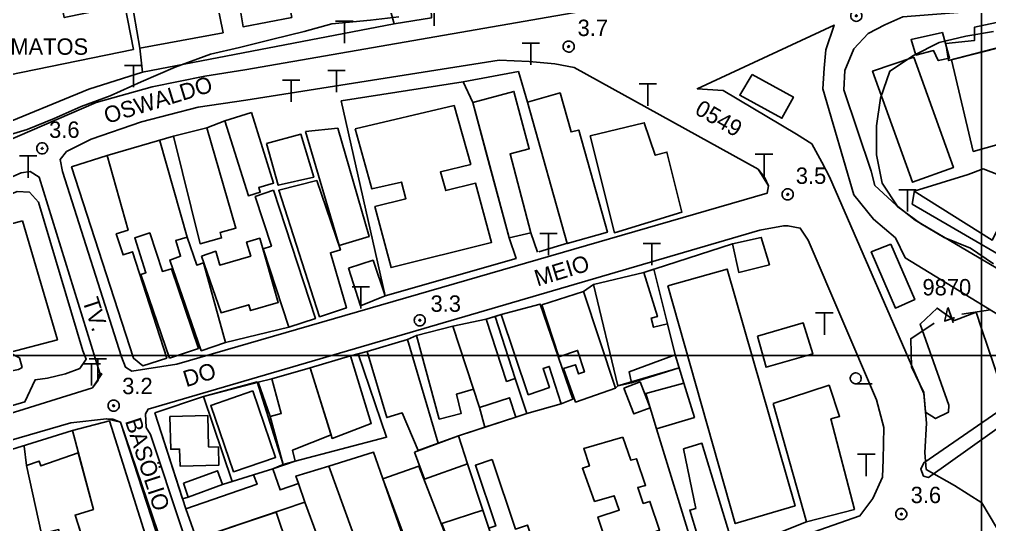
# Model space of a CAD drawing. Extents: x 555347 to 556479, y 8560498 to 8561653.
# Drawn here: x 555623.7 to 555801.5, y 8561369 to 8561461.5 of the extents above; entities that cross this region are included whole.
import ezdxf

# ---------------------------------------------------------------- set-up
doc = ezdxf.new("R2010")
doc.units = 0
doc.header["$MEASUREMENT"] = 0
for name, color, linetype in [('10', 24, 'CONTINUOUS'), ('12', 3, 'CONTINUOUS'), ('30', 2, 'CONTINUOUS'), ('38', 255, 'CONTINUOUS'), ('4', 255, 'CONTINUOUS'), ('40', 255, 'CONTINUOUS'), ('42', 255, 'CONTINUOUS'), ('43', 212, 'CONTINUOUS'), ('44', 255, 'CONTINUOUS'), ('50', 255, 'CONTINUOUS'), ('52', 255, 'CONTINUOUS'), ('6', 2, 'CONTINUOUS'), ('7', 42, 'CONTINUOUS'), ('8', 212, 'CONTINUOUS')]:
    doc.layers.add(name, color=color, linetype=linetype)

# ---------------------------------------------------------------- blocks, each defined once
blk = doc.blocks.new('COD007', base_point=(556370.32, 8561240.38))
at = {"layer": '4'}
for points in [[(556370.316, 8561241.3956), (556370.5168, 8561241.3792), (556370.7156, 8561241.318), (556370.9212, 8561241.2012), (556371.1236, 8561241.0072), (556371.2452, 8561240.7848), (556371.3152, 8561240.5864), (556371.3332, 8561240.3828), (556371.314, 8561240.188), (556371.2436, 8561239.9836), (556371.1232, 8561239.7764), (556370.9232, 8561239.5776), (556370.718, 8561239.4492), (556370.5176, 8561239.396), (556370.3128, 8561239.3792), (556370.108, 8561239.3984), (556369.9132, 8561239.4596), (556369.7048, 8561239.5812), (556369.5112, 8561239.7812), (556369.3808, 8561239.9844), (556369.3248, 8561240.184), (556369.3128, 8561240.386), (556369.3268, 8561240.5876), (556369.38, 8561240.79), (556369.5116, 8561240.9964), (556369.7064, 8561241.1968), (556369.9148, 8561241.3292), (556370.1204, 8561241.3896)], [(556370.32, 8561240.18), (556370.12, 8561240.38), (556370.32, 8561240.58), (556370.52, 8561240.38)]]:
    blk.add_lwpolyline(points, close=True, dxfattribs=at)
blk = doc.blocks.new('COD002', base_point=(556385.36, 8561413.63))
at = {"layer": '30'}
blk.add_line((556385.477067, 8561412.624135), (556388.357067, 8561412.624135), dxfattribs=at)
blk.add_lwpolyline([(556384.36, 8561413.73), (556384.4, 8561413.93), (556384.44, 8561414.03), (556384.5, 8561414.13), (556384.56, 8561414.23), (556384.64, 8561414.33), (556384.8, 8561414.45), (556384.92, 8561414.53), (556385.06, 8561414.58), (556385.26, 8561414.63), (556385.46, 8561414.63), (556385.66, 8561414.58), (556385.76, 8561414.55), (556385.92, 8561414.45), (556386.06, 8561414.33), (556386.16, 8561414.23), (556386.22, 8561414.13), (556386.28, 8561414.03), (556386.32, 8561413.93), (556386.36, 8561413.73), (556386.36, 8561413.53), (556386.31, 8561413.33), (556386.26, 8561413.23), (556386.21, 8561413.13), (556386.16, 8561413.03), (556386.06, 8561412.93), (556385.91, 8561412.83), (556385.76, 8561412.73), (556385.66, 8561412.68), (556385.46, 8561412.63), (556385.26, 8561412.63), (556385.06, 8561412.68), (556384.96, 8561412.73), (556384.81, 8561412.83), (556384.66, 8561412.93), (556384.56, 8561413.03), (556384.51, 8561413.13), (556384.46, 8561413.23), (556384.41, 8561413.33), (556384.36, 8561413.53)], close=True, dxfattribs=at)
blk = doc.blocks.new('COD013', base_point=(555984.05, 8561208.14))
at = {"layer": '50'}
for p, q in [((555985.645993, 8561212.14), (555982.445993, 8561212.14)), ((555984.0524, 8561212.1364), (555984.0524, 8561208.1444))]:
    blk.add_line(p, q, dxfattribs=at)

msp = doc.modelspace()

# ---------------------------------------------------------------- linework, layer by layer
at = {"layer": '10'}
msp.add_lwpolyline([(555649.44, 8561439.33), (555654.47, 8561421.65)], dxfattribs=at)
for points in [[(555691.31, 8561464.65, 8.89), (555692.4, 8561460.71, 6.66), (555699.25, 8561461.84, 6.66), (555699.05, 8561466.33, 10.27)], [(555646.28, 8561451.89, 5.51), (555692.4, 8561460.71, 6.66)], [(555645.79, 8561456.3, 15.66), (555646.28, 8561451.89, 5.51), (555636.43, 8561448.77, 5.51), (555618.89, 8561441.58, 6.38), (555616.58, 8561450.29, 15.91)], [(555705.05, 8561450.14, 5.78), (555715.17, 8561451.99, 5.81), (555716.81, 8561446.41, 11.62)], [(555706.8, 8561446.33, 11.34), (555705.05, 8561450.14, 5.78), (555682.67, 8561446.62, 5.56)], [(555682.67, 8561446.62, 5.56), (555690.76, 8561410.89, 5.56), (555714.72, 8561417.76, 9.34), (555713.47, 8561421.54, 11.37)], [(555658.07, 8561441.67, 10.15), (555661.39, 8561442.98, 10.4)], [(555639.8, 8561436.62, 8.46), (555651.99, 8561440.17, 10.2)], [(555618.5, 8561389.69, 6.19), (555624.74, 8561391.49, 5.79), (555626.6, 8561395.53, 5.36), (555628.91, 8561395.85, 5.16), (555632.19, 8561396.62, 5.16), (555634.79, 8561397.58, 4.89), (555635.98, 8561399.31, 4.89), (555635.36, 8561400.83, 4.87), (555627.26, 8561428.04, 5.14), (555625.61, 8561429.88, 5.1), (555623.32, 8561430, 5.1), (555603.13, 8561421.68, 6.19)], [(555787.7, 8561430.21, 11.58), (555787.32, 8561427.73, 6.24), (555814, 8561412.18, 6.58), (555819.3, 8561421.71, 11.05)], [(555718.63, 8561418.91, 9.34), (555717.45, 8561422.48, 11.35)], [(555718.92, 8561418.98, 7.32), (555724.35, 8561420.63, 11.32)], [(555738.14, 8561415.2, 7.71), (555754.36, 8561420.43, 7.08)], [(555739.97, 8561415.79, 5.26), (555742.47, 8561405.76, 8.14)], [(555727.11, 8561411.68, 6.61), (555728.94, 8561413.01, 7.7)], [(555709.26, 8561406.61, 7.45), (555711.97, 8561407.5, 6.61)], [(555710.88, 8561407.14, 5.68), (555714.59, 8561395.75, 6.16)], [(555661.52, 8561402.38, 9.66), (555673.07, 8561405.15, 9.13)], [(555694.82, 8561402.89, 7.15), (555696.5, 8561403.63, 7.3)], [(555684.4, 8561399.92, 7.15), (555687.43, 8561400.72, 6.73)], [(555672.05, 8561380.03, 5.56), (555670.17, 8561379.2, 10.27), (555674.28, 8561380.63, 5.57), (555691.01, 8561385, 5.41), (555685.82, 8561400.29, 5.41)], [(555743.89, 8561400.13, 7.36), (555745.45, 8561394.91, 6.7)], [(555735.89, 8561394.99, 7.58), (555744.6, 8561397.74, 6.5)], [(555657.45, 8561392.46, 5.36), (555667.47, 8561395.11, 5.26), (555669.7, 8561388.82, 5.56)], [(555670, 8561395.73, 6.81), (555667.47, 8561395.11, 5.26)], [(555732.94, 8561394.01, 7.6), (555733.36, 8561394.42, 7.52)], [(555662.74, 8561376.89, 7.35), (555657.45, 8561392.46, 5.36), (555648.56, 8561389.45, 4.87), (555654.24, 8561371.91, 9.05)], [(555708.03, 8561390.43, 6.16), (555709.01, 8561386.84, 5.84)], [(555716.7, 8561389.33, 6.16), (555723.01, 8561391.14, 6.7)], [(555704.19, 8561385.29, 7.69), (555714.69, 8561388.67, 6.16)], [(555615.78, 8561380.76, 9.88), (555633.48, 8561386.23, 6.27)], [(555740.47, 8561386.52, 7.25), (555748.1, 8561361.77, 6.66), (555749.38, 8561362.35, 9.2)], [(555624.6, 8561383.37, 4.89), (555625.05, 8561379.81, 7.07)], [(555680.4, 8561379.7, 6.98), (555674.39, 8561377.9, 5.94), (555674.87, 8561376.54, 10.33)], [(555705.81, 8561380.11, 7.38), (555708.64, 8561371.63, 7.46)], [(555660.93, 8561376.33, 9.06), (555666.6, 8561378.1, 6.93)], [(555654.66, 8561374.05, 9.91), (555653.64, 8561373.75, 0)], [(555676.05, 8561373.1, 11.91), (555678.27, 8561367, 7.56)], [(555754.72, 8561364.25, 9.3), (555767.94, 8561369.52, 11.32)]]:
    msp.add_polyline3d(points, dxfattribs=at)
at = {"layer": '12'}
for points in [[(555821.36, 8561405.06, 5.41), (555787.82, 8561424.77, 4.87), (555784.38, 8561427.5, 4.87), (555780.48, 8561431.15, 4.81), (555779.78, 8561433.77, 4.8), (555774.8, 8561448.65, 4.8), (555774.94, 8561452.18, 4.74), (555776.6, 8561456.17, 4.64), (555779.24, 8561458.97, 4.64), (555782.27, 8561460.55, 4.64), (555785.59, 8561462.01, 4.64), (555899.22, 8561471.01, 5.07)], [(555584.65, 8561462.38, 4.98), (555585.54, 8561453.06, 4.37), (555586.06, 8561440.46, 4.34), (555585.38, 8561427.89, 3.75), (555585.05, 8561423.57, 3.5), (555637.83, 8561446.33, 3.45), (555648.06, 8561449.21, 3.59), (555657.69, 8561451.13, 3.7), (555665.03, 8561452.33, 3.7), (555749.8, 8561467.07, 3.87)], [(555813.18, 8561401.27, 5.23), (555786, 8561417.89, 4.97), (555784.25, 8561421.52, 4.91), (555780.2, 8561424.93, 4.87), (555776.6, 8561429.41, 4.86), (555770.92, 8561448.81, 4.71), (555771.17, 8561452.63, 4.66), (555771.45, 8561455.95, 4.61), (555772.99, 8561460.5, 4.82), (555747.93, 8561448.86, 4.86), (555752.65, 8561448.5, 5.01), (555766.08, 8561440.55, 5), (555768.93, 8561438.75, 5.01), (555770.74, 8561435.41, 5.03), (555772.14, 8561432.69, 5.08), (555789.45, 8561393.04, 5.21), (555789.76, 8561389.58, 4.91), (555791.59, 8561388.44, 5.02), (555793.95, 8561389.6, 5.02), (555794.02, 8561390.9, 4.98), (555788.74, 8561405.73, 4.96), (555791.87, 8561408.67, 0), (555795.08, 8561406.4, 0), (555799.02, 8561407.94, 0), (555800.01, 8561404.92, 4.96), (555804.74, 8561390.91, 4.9), (555789.46, 8561380.33, 4.9), (555788.9, 8561379.17, 4.9), (555789.38, 8561377.89, 4.98), (555790.31, 8561377.64, 4.98), (555809.6, 8561391.35, 5.26)], [(555565.25, 8561371.66, 3.68), (555637.11, 8561394.07, 3.87), (555638.14, 8561395.46, 3.87), (555638.46, 8561396.74, 3.87), (555627.33, 8561432.67, 4.03), (555625.69, 8561433.66, 4.03), (555624.08, 8561433.45, 4.03), (555533.62, 8561393.65, 4.03)]]:
    msp.add_polyline3d(points, dxfattribs=at)
for points in [[(555652.56, 8561398.42, 3.53), (555760.76, 8561429.72, 4.49), (555760.98, 8561431.06, 4.49), (555760.31, 8561432.54, 4.49), (555759.1, 8561434.1, 4.49), (555725.4, 8561452.72, 4.76), (555721.8, 8561453.41, 4.69), (555717.14, 8561453.86, 4.61), (555711.61, 8561454.11, 4.6), (555665.19, 8561446.76, 4.43), (555656.5, 8561445.49, 4.51), (555646.13, 8561442.76, 4.53), (555636.88, 8561439.58, 4.56), (555632.37, 8561437.33, 4.56), (555631.2, 8561435.9, 4.6), (555631.62, 8561433.68, 4.44), (555642.46, 8561399.71, 3.77), (555643.2, 8561397.83, 3.84), (555644.36, 8561397.12, 3.89)], [(555759.4, 8561422.92, 3.92), (555647.32, 8561390.13, 3.71), (555646.83, 8561389.31, 3.7), (555646.94, 8561386.81, 3.76), (555647.77, 8561385.52, 3.74), (555665.06, 8561333.51, 4.19), (555665.57, 8561332.83, 4.19), (555667.13, 8561332.15, 4.19), (555669.25, 8561332.63, 4.19), (555777.71, 8561370.6, 4.77), (555780.08, 8561373.76, 4.77), (555781.84, 8561377.7, 4.77), (555782.01, 8561380.93, 4.77), (555782.13, 8561386.81, 4.75), (555780.76, 8561391.86, 4.71), (555768.27, 8561421.09, 4.66), (555766.8, 8561423.32, 4.61), (555764.53, 8561423.74, 4.56), (555763.73, 8561423.73, 4.54)], [(555633.18, 8561387.66, 3.72), (555551.26, 8561363.89, 3.45), (555549.14, 8561363.36, 3.45), (555548.69, 8561361.44, 3.45), (555549.63, 8561360.4, 3.45), (555576.03, 8561311.92, 3.7), (555573.21, 8561307.74, 3.52), (555571.24, 8561305.46, 3.51), (555571.3, 8561302.81, 3.51), (555573.31, 8561300.26, 3.57), (555575.53, 8561299.89, 3.62), (555577.42, 8561299.84, 3.62), (555659.96, 8561329.65, 4.59), (555660.78, 8561330.85, 4.57), (555642.26, 8561387.76, 3.97), (555640.84, 8561388.34, 3.78), (555639.7, 8561388.4, 3.62)]]:
    msp.add_polyline3d(points, close=True, dxfattribs=at)
at = {"layer": '42'}
for points in [[(555682.67, 8561446.62, 5.56), (555705.05, 8561450.14, 5.78), (555706.8, 8561446.33, 11.34), (555713.47, 8561421.54, 11.37), (555714.72, 8561417.76, 9.34), (555690.76, 8561410.89, 5.56)], [(555739.97, 8561415.79, 5.26), (555738.14, 8561415.2, 7.71), (555728.94, 8561413.01, 7.7), (555727.11, 8561411.68, 6.61), (555732.94, 8561394.01, 7.6), (555733.36, 8561394.42, 7.52), (555744.6, 8561397.74, 6.5), (555743.89, 8561400.13, 7.36), (555742.47, 8561405.76, 8.14)], [(555719.15, 8561409.4, 7.23), (555711.97, 8561407.5, 6.61), (555710.88, 8561407.14, 5.68), (555714.59, 8561395.75, 6.16), (555716.7, 8561389.33, 6.16), (555723.01, 8561391.14, 6.7), (555725.1, 8561391.98, 6.7)], [(555709.26, 8561406.61, 7.45), (555703.15, 8561405.36, 7.16), (555708.03, 8561390.43, 6.16), (555709.01, 8561386.84, 5.84), (555714.69, 8561388.67, 6.16), (555716.7, 8561389.33, 6.16), (555714.59, 8561395.75, 6.16), (555710.88, 8561407.14, 5.68)], [(555703.15, 8561405.36, 7.16), (555696.5, 8561403.63, 7.3), (555694.82, 8561402.89, 7.15), (555700.47, 8561383.91, 7.03), (555704.19, 8561385.29, 7.69), (555709.01, 8561386.84, 5.84), (555708.03, 8561390.43, 6.16)], [(555672.05, 8561380.03, 5.56), (555669.7, 8561388.82, 5.56), (555667.47, 8561395.11, 5.26), (555670, 8561395.73, 6.81), (555677.01, 8561397.75, 7.26), (555684.4, 8561399.92, 7.15), (555685.82, 8561400.29, 5.41), (555691.01, 8561385, 5.41), (555674.28, 8561380.63, 5.57), (555672.05, 8561380.03, 5.56), (555669.7, 8561388.82, 5.56)], [(555657.45, 8561392.46, 5.36), (555667.28, 8561395.13, 5.56), (555672.05, 8561380.03, 5.56), (555670.17, 8561379.2, 10.27), (555666.6, 8561378.1, 6.93), (555662.74, 8561376.89, 7.35)], [(555648.56, 8561389.45, 4.87), (555657.45, 8561392.46, 5.36), (555662.74, 8561376.89, 7.35), (555660.93, 8561376.33, 9.06), (555654.66, 8561374.05, 9.91), (555653.64, 8561373.75, 0)]]:
    msp.add_polyline3d(points, close=True, dxfattribs=at)
at = {"layer": '43'}
for points in [[(555821.36, 8561405.06, 5.41), (555787.82, 8561424.77, 4.87), (555784.38, 8561427.5, 4.87), (555780.48, 8561431.15, 4.81), (555779.78, 8561433.77, 4.8), (555774.8, 8561448.65, 4.8), (555774.94, 8561452.18, 4.74), (555776.6, 8561456.17, 4.64), (555779.24, 8561458.97, 4.64), (555782.27, 8561460.55, 4.64), (555785.59, 8561462.01, 4.64), (555899.22, 8561471.01, 5.07)], [(555584.65, 8561462.38, 4.98), (555585.54, 8561453.06, 4.37), (555586.06, 8561440.46, 4.34), (555585.38, 8561427.89, 3.75), (555585.05, 8561423.57, 3.5), (555637.83, 8561446.33, 3.45), (555648.06, 8561449.21, 3.59), (555657.69, 8561451.13, 3.7), (555665.03, 8561452.33, 3.7), (555749.8, 8561467.07, 3.87)], [(555504.32, 8561346.06, 4.27), (555504.66, 8561353.22, 4.27), (555512.6, 8561363.65, 4.08), (555517.56, 8561365.92, 4.05), (555522.1, 8561367.77, 3.99), (555526.73, 8561368.46, 3.96), (555531.05, 8561368.23, 3.92), (555537.12, 8561367.85, 3.78), (555542.28, 8561366.57, 3.68), (555565.25, 8561371.66, 3.68), (555637.11, 8561394.07, 3.87), (555638.82, 8561396.62, 3.87), (555638.46, 8561396.74, 3.87), (555627.33, 8561432.67, 4.03), (555625.69, 8561433.66, 4.03), (555624.08, 8561433.45, 4.03), (555533.62, 8561393.65, 4.03), (555530.74, 8561392.96, 4), (555527.93, 8561390.72, 3.98), (555522.86, 8561389.15, 3.97), (555517.14, 8561387.34, 3.96), (555512.85, 8561385.69, 3.54), (555507.12, 8561383.78, 3.49), (555501.14, 8561382.41, 3.49)]]:
    msp.add_polyline3d(points, dxfattribs=at)
for points in [[(555652.56, 8561398.42, 3.53), (555760.76, 8561429.72, 4.49), (555760.98, 8561431.06, 4.49), (555759.1, 8561434.1, 4.49), (555725.4, 8561452.72, 4.76), (555721.8, 8561453.41, 4.69), (555717.14, 8561453.86, 4.61), (555711.61, 8561454.11, 4.6), (555665.19, 8561446.76, 4.43), (555656.5, 8561445.49, 4.51), (555646.13, 8561442.76, 4.53), (555636.88, 8561439.58, 4.56), (555632.37, 8561437.33, 4.56), (555631.2, 8561435.9, 4.6), (555631.62, 8561433.68, 4.44), (555642.46, 8561399.71, 3.77), (555643.2, 8561397.83, 3.84), (555644.36, 8561397.12, 3.89)], [(555759.4, 8561422.92, 3.92), (555647.32, 8561390.13, 3.71), (555646.83, 8561389.31, 3.7), (555646.94, 8561386.81, 3.76), (555647.77, 8561385.52, 3.74), (555665.06, 8561333.51, 4.19), (555665.57, 8561332.83, 4.19), (555667.13, 8561332.15, 4.19), (555669.25, 8561332.63, 4.19), (555777.71, 8561370.6, 4.77), (555780.08, 8561373.76, 4.77), (555781.84, 8561377.7, 4.77), (555782.01, 8561380.93, 4.77), (555782.13, 8561386.81, 4.75), (555780.76, 8561391.86, 4.71), (555768.27, 8561421.09, 4.66), (555766.8, 8561423.32, 4.61), (555764.53, 8561423.74, 4.56), (555763.73, 8561423.73, 4.54)], [(555633.18, 8561387.66, 3.72), (555551.26, 8561363.89, 3.45), (555549.14, 8561363.36, 3.45), (555548.69, 8561361.44, 3.45), (555549.63, 8561360.4, 3.45), (555576.03, 8561311.92, 3.7), (555573.21, 8561307.74, 3.52), (555571.24, 8561305.46, 3.51), (555571.3, 8561302.81, 3.51), (555573.31, 8561300.26, 3.57), (555575.53, 8561299.89, 3.62), (555577.42, 8561299.84, 3.62), (555659.96, 8561329.65, 4.59), (555660.78, 8561330.85, 4.57), (555660.9, 8561333.04, 4.49), (555642.26, 8561387.76, 3.97), (555639.7, 8561388.4, 3.62)]]:
    msp.add_polyline3d(points, close=True, dxfattribs=at)
at = {"layer": '44'}
for points in [[(555800, 8561650.99), (555800, 8560499)], [(555348.32, 8561400), (556477.92, 8561400)]]:
    msp.add_lwpolyline(points, dxfattribs=at)
at = {"layer": '6'}
for points in [[(555620.29, 8561439.9, 4), (555625.18, 8561441.37, 4), (555630.11, 8561443.42, 4), (555635.07, 8561445.59, 4), (555640.35, 8561447.57, 4), (555646.07, 8561450.09, 4), (555652.26, 8561452.82, 4), (555658.76, 8561455.16, 4), (555664.07, 8561456.41, 4), (555670.16, 8561457.9, 4), (555675.88, 8561459.33, 4), (555680.95, 8561460.72, 4), (555688.08, 8561461.4, 4), (555693.26, 8561462.03, 4)], [(555802.21, 8561459.35, 4), (555797.14, 8561458.49, 4), (555792.25, 8561457.29, 4), (555787.56, 8561454.96, 4), (555783.23, 8561452.08, 4), (555781.52, 8561447.12, 4), (555780.78, 8561442.04, 4), (555780.78, 8561436.75, 4), (555781.78, 8561431.55, 4), (555784.67, 8561427.2, 4), (555788.84, 8561424.17, 4), (555793.15, 8561421.6, 4), (555797.97, 8561419.67, 4), (555802.22, 8561416.76, 4)], [(555801.63, 8561408.35, 4), (555796.39, 8561407.54, 4)], [(555802.73, 8561368.5, 4), (555800.07, 8561373, 4), (555795.06, 8561376.14, 4), (555789.88, 8561379.1, 4), (555789.61, 8561382.21, 4), (555789.91, 8561387.57, 4), (555789.45, 8561393.23, 4), (555787.18, 8561397.92, 4), (555787.05, 8561403.05, 4), (555791.33, 8561405.93, 4)]]:
    msp.add_polyline3d(points, dxfattribs=at)
at = {"layer": '7'}
for points in [[(555644.64, 8561456.01, 15.44), (555616.58, 8561450.29, 15.91), (555615.03, 8561458.66, 15.91), (555622.3, 8561460.06, 15.86), (555621.21, 8561465.59, 9.12), (555613.52, 8561464.02, 9.77), (555611.55, 8561476.87, 9.57), (555618.84, 8561478.36, 9.57), (555617.79, 8561484.28, 15.74), (555610.22, 8561482.97, 15.74), (555608.63, 8561490.96, 15.74), (555616.5, 8561492.57, 15.74), (555615.6, 8561497, 15.36), (555627.81, 8561499.49, 17.12), (555628.68, 8561495.31, 16.06), (555638.16, 8561497.26, 16.06), (555639.87, 8561488.77, 15.51), (555627, 8561486.15, 8.74), (555631.94, 8561461.87, 15.81), (555643.07, 8561464.14, 15.41)], [(555673.62, 8561461.88, 17.42), (555667.87, 8561492.07, 17.44), (555658.87, 8561490.32, 17.47), (555659.28, 8561487.33, 17.47), (555660.66, 8561487.46, 17.47), (555661.03, 8561485.65, 17.47), (555656.56, 8561484.8, 17.47), (555657.51, 8561479.56, 17.47), (555662.05, 8561480.3, 17.47), (555662.53, 8561478.42, 17.47), (555661.65, 8561478.16, 17.47), (555662.7, 8561472.12, 17.44), (555663.67, 8561472.31, 17.44), (555664.13, 8561470.15, 17.44), (555659.7, 8561469.31, 17.44), (555660.62, 8561464.6, 17.44), (555664.89, 8561465.23, 17.44), (555665.25, 8561463.31, 17.44), (555664.25, 8561463.12, 17.44), (555664.73, 8561460.2, 17.44)], [(555661.08, 8561459.1, 15.89), (555645.79, 8561456.3, 15.66), (555644.13, 8561465.89, 15.19), (555648.02, 8561466.56, 15.19), (555646.74, 8561473.55, 15.19), (555653.87, 8561474.86, 15.19), (555655.13, 8561467.97, 15.19), (555659.11, 8561468.73, 15.19)], [(555803.63, 8561456.51, 14.99), (555793.97, 8561453.99, 14.84), (555793.49, 8561457.11, 6.71), (555798.71, 8561457.67, 6.96), (555798.69, 8561460.12, 6.75), (555802.77, 8561460.99, 7.46)], [(555792.85, 8561459.14, 6.26), (555794.14, 8561454.43, 6.76), (555792.07, 8561453.99, 6.61), (555791.23, 8561455.84, 6.52), (555787.99, 8561455.01, 6.5), (555787.1, 8561457.85, 6.34)], [(555803.88, 8561456.54, 15.32), (555808.43, 8561440.15, 15.38), (555798.48, 8561437.38, 15.4), (555794.48, 8561454.16, 15.04)], [(555787.57, 8561454.64, 16.19), (555794.86, 8561434.4, 16.33), (555787.37, 8561431.71, 16.31), (555780.04, 8561452.07, 16.36)], [(555706.8, 8561446.33, 11.34), (555709.44, 8561436.44, 11.42), (555713.47, 8561421.54, 11.37), (555717.45, 8561422.48, 11.35), (555713.64, 8561436.92, 11.35), (555717.13, 8561437.85, 11.91), (555714.32, 8561448.37, 11.57)], [(555716.81, 8561446.41, 11.62), (555724.09, 8561420.48, 11.69), (555731.47, 8561422.55, 11.69), (555726.21, 8561441.28, 10.6), (555724.8, 8561440.95, 10.6), (555722.79, 8561448.08, 11.81)], [(555685.28, 8561441.51, 16.94), (555703.38, 8561445.77, 16.82), (555706.44, 8561434.98, 16.78), (555700.88, 8561433.61, 17.73), (555701.84, 8561430.2, 17.17), (555707.31, 8561431.54, 17.09), (555710.24, 8561420.71, 17.02), (555691.83, 8561416.1, 16.7), (555688.88, 8561427.29, 16.68), (555694.55, 8561428.71, 16.68), (555693.73, 8561431.76, 16.65), (555688.31, 8561430.5, 16.63)], [(555666.25, 8561444.5, 10.52), (555670.29, 8561431.58, 12.04), (555667.6, 8561430.74, 11.04), (555667.86, 8561429.92, 11.02), (555665.69, 8561429.25, 10.58), (555661.39, 8561442.98, 10.4)], [(555658.07, 8561441.67, 10.15), (555663.4, 8561423.29, 10.21), (555660.49, 8561422.51, 10.21), (555660.78, 8561421.51, 10.21), (555656.83, 8561420.46, 10.24), (555651.99, 8561440.17, 10.2)], [(555676.18, 8561440.99, 11.15), (555682.32, 8561420.14, 6.77), (555687.8, 8561421.76, 6.76), (555682.06, 8561441.6, 10.94)], [(555728.29, 8561440.23, 8.4), (555732.75, 8561422.46, 8.39), (555745.07, 8561426.21, 8.04), (555742.35, 8561437.25, 8.35), (555740.24, 8561436.67, 8.35), (555738.21, 8561442.61, 8.35)], [(555669, 8561438.81, 8.95), (555671.16, 8561431.18, 9), (555677.67, 8561432.63, 9), (555675.3, 8561440.52, 9.11)], [(555639.8, 8561436.62, 8.46), (555633.3, 8561434.52, 8.19), (555644.67, 8561399.48, 8.37), (555646.33, 8561398.07, 8.37), (555650.73, 8561399.5, 13.16), (555644.45, 8561418.98, 8.49), (555642.72, 8561418.42, 8.34), (555641.48, 8561422.26, 8.04), (555643.64, 8561422.96, 8.02)], [(555797.53, 8561433.16, 11.04), (555787.69, 8561430.11, 10.83), (555801.97, 8561421.11, 8.75), (555807.31, 8561431.43, 9.88), (555800.28, 8561434.16, 10.11)], [(555678.2, 8561432.05, 9.23), (555682.56, 8561419.33, 6.92), (555680.73, 8561418.8, 8.56), (555683.66, 8561408.69, 7.99), (555678.72, 8561407.07, 9.23), (555671.25, 8561430.24, 9.23)], [(555670.31, 8561430.29, 7.25), (555677.97, 8561406.75, 9.51), (555673.07, 8561405.15, 9.13), (555668.39, 8561419.54, 7.89), (555669.91, 8561420.03, 7.82), (555666.96, 8561429.09, 9.64)], [(555624.33, 8561424.66, 9.49), (555630.7, 8561402.88, 9.33), (555621.87, 8561400.52, 9.18), (555623.77, 8561399.53, 9.25), (555624.24, 8561397.79, 9.25), (555623.56, 8561397.39, 9.24), (555622.36, 8561397.16, 9.23), (555621.4, 8561396.33, 9.63), (555620.05, 8561395.97, 9.58), (555618.95, 8561397.31, 9.5), (555618.68, 8561398.33, 9.48), (555619.77, 8561399.34, 9.48), (555619.56, 8561400, 9.25), (555611.36, 8561397.75, 9.13), (555605.51, 8561419.65, 8.94)], [(555651.25, 8561399.47, 13.8), (555656.56, 8561401.24, 13.81), (555651.58, 8561415.85, 13.71), (555649.95, 8561415.39, 13.71), (555647.61, 8561422.43, 13.62), (555644.86, 8561421.53, 13.58), (555646.92, 8561415.14, 13.61), (555646.01, 8561414.84, 13.61)], [(555654.47, 8561421.65, 9.66), (555656.24, 8561416.55, 9.85), (555657.44, 8561416.96, 13.97), (555661.52, 8561402.38, 9.66), (555657.06, 8561400.84, 13.21), (555651.29, 8561417.46, 9.74), (555653.27, 8561418.15, 9.71), (555652.37, 8561421.03, 9.53)], [(555657.1, 8561418.2, 16.45), (555660.68, 8561407.81, 16.75), (555665.76, 8561409.28, 16.75), (555666.08, 8561408.2, 16.74), (555671.17, 8561409.66, 16.74), (555667.77, 8561421.45, 17.85), (555665.37, 8561420.75, 17.85), (555666.11, 8561418.18, 16.82), (555660.45, 8561416.55, 16.23), (555659.72, 8561419.09, 16.21)], [(555754.36, 8561420.43, 7.4), (555755.52, 8561415.2, 7.77), (555761.13, 8561416.6, 7.77), (555759.66, 8561421.61, 7.45)], [(555783.38, 8561420.37, 6.95), (555787.77, 8561410.21, 7.22), (555784.22, 8561408.68, 7.2), (555779.79, 8561418.96, 7.1)], [(555684, 8561415.97, 10.13), (555686.22, 8561409.08, 9.74), (555690.76, 8561410.89, 5.56), (555688.54, 8561417.43, 10.18)], [(555738.14, 8561415.2, 7.71), (555728.94, 8561413.01, 7.7), (555733.36, 8561394.42, 7.52), (555735.89, 8561394.99, 7.58), (555735.42, 8561396.98, 7.35), (555743.89, 8561400.13, 7.36), (555742.47, 8561405.76, 8.14), (555739.89, 8561405.15, 8.11), (555739.49, 8561406.85, 8), (555740.62, 8561407.12, 8)], [(555742.52, 8561412.77, 17.58), (555754.88, 8561369.18, 17.73), (555765.83, 8561372.47, 17.69), (555753.41, 8561415.82, 17.67)], [(555719.45, 8561409.28, 7.38), (555722.57, 8561399.74, 7.4), (555725.99, 8561400.91, 7.33), (555727.26, 8561396.96, 6.43), (555726.17, 8561396.6, 6.43), (555725.62, 8561398.29, 6.43), (555723.44, 8561397.57, 6.43), (555725.62, 8561391.45, 6.75), (555732.94, 8561394.01, 7.6), (555727.11, 8561411.68, 6.61)], [(555711.97, 8561407.5, 6.61), (555716.96, 8561392.8, 6.87), (555720.85, 8561394.13, 7.08), (555719.69, 8561397.61, 7.05), (555720.8, 8561397.99, 7), (555723.01, 8561391.14, 6.7), (555725.1, 8561391.98, 6.7), (555719.15, 8561409.4, 7.23)], [(555703.15, 8561405.36, 7.16), (555708.03, 8561390.43, 6.16), (555713.52, 8561392.23, 6.16), (555714.69, 8561388.67, 6.16), (555716.7, 8561389.33, 6.16), (555714.59, 8561395.75, 6.16), (555713, 8561395.22, 6.16), (555709.26, 8561406.61, 7.45)], [(555758.98, 8561403.5, 6.8), (555760.52, 8561397.83, 7.9), (555769.08, 8561400.26, 8.1), (555767.34, 8561405.94, 6.93)], [(555700.67, 8561388.29, 6.55), (555704.7, 8561389.38, 6.47), (555703.79, 8561392.87, 7.63), (555706.96, 8561393.8, 6.73), (555703.15, 8561405.36, 7.16), (555696.5, 8561403.63, 7.3)], [(555694.82, 8561402.89, 7.15), (555700.47, 8561383.91, 7.03), (555696.81, 8561382.55, 7.03), (555693.87, 8561389.46, 6.87), (555691.04, 8561388.62, 6.87), (555687.43, 8561400.72, 6.73)], [(555677.01, 8561397.75, 7.26), (555681.02, 8561384.8, 7.2), (555688.2, 8561387.55, 6.93), (555684.4, 8561399.92, 7.15)], [(555677.01, 8561397.75, 7.26), (555680.83, 8561385.42, 7.4), (555673.74, 8561382.63, 5.91), (555674.28, 8561380.63, 5.57), (555672.05, 8561380.03, 5.56), (555669.7, 8561388.82, 5.56), (555671.71, 8561389.36, 7.12), (555670, 8561395.73, 6.81)], [(555734.49, 8561393.98, 6.9), (555736.32, 8561389.27, 6.9), (555739.29, 8561390.42, 6.9), (555737.46, 8561395.13, 6.9)], [(555666.49, 8561393.48, 7.26), (555670.66, 8561381.32, 7.31), (555662.97, 8561378.68, 7.31), (555658.8, 8561390.85, 7.31)], [(555745.45, 8561394.91, 6.7), (555738.48, 8561393.05, 7.28), (555740.47, 8561386.52, 7.25), (555747.4, 8561388.64, 7.26)], [(555761.81, 8561391.18, 7.79), (555767.94, 8561369.52, 11.32), (555776.72, 8561371.78, 7.31), (555772.42, 8561388.36, 7.43), (555774, 8561388.83, 7.38), (555772.06, 8561394.52, 7.37)], [(555640.26, 8561388.01, 6.91), (555646.83, 8561367.05, 6.09), (555636.21, 8561363.72, 6.98), (555633.94, 8561370.75, 6.98), (555637.29, 8561371.77, 13.91), (555633.48, 8561386.23, 6.27)], [(555651.31, 8561388.8, 10.69), (555651.45, 8561382.81, 10.65), (555653.09, 8561382.85, 10.65), (555653.16, 8561379.73, 10.65), (555660.3, 8561379.9, 10.97), (555660.22, 8561383.2, 10.97), (555658.4, 8561383.23, 10.93), (555658.26, 8561388.97, 10.77)], [(555696.1, 8561382.29, 7.91), (555697.95, 8561377.33, 7.42), (555705.81, 8561380.11, 7.38), (555704.19, 8561385.29, 7.69)], [(555734.3, 8561385.05, 17.83), (555727.12, 8561382.96, 17.59), (555728.17, 8561379.77, 17.55), (555726.88, 8561379.33, 17.55), (555729.1, 8561373.26, 17.57), (555732.69, 8561374.29, 17.62), (555733.63, 8561371.63, 17.62), (555729.71, 8561370.37, 17.6), (555731.77, 8561364.13, 17.67), (555732.83, 8561364.39, 17.68), (555733.82, 8561361.45, 17.69), (555740.81, 8561363.61, 17.69), (555739.76, 8561367.53, 17.68), (555741.03, 8561367.99, 17.69), (555739.25, 8561373.24, 17.7), (555738.03, 8561372.88, 18.58), (555737.03, 8561375.79, 18.37), (555738.45, 8561376.18, 18.04), (555736.78, 8561381.08, 18.04), (555735.76, 8561380.79, 18.03)], [(555745.43, 8561382.9, 5.87), (555747.64, 8561371.98, 8.82), (555746.55, 8561371.66, 8.82), (555749.38, 8561362.35, 9.2), (555754.72, 8561364.25, 9.3), (555748.77, 8561383.92, 7.12)], [(555634.53, 8561382.18, 14.01), (555637.29, 8561371.77, 13.91), (555633.94, 8561370.75, 6.98), (555635.31, 8561366.53, 11.2), (555631.63, 8561365.57, 10.5), (555630.91, 8561368.1, 6.52), (555627.8, 8561367.34, 6.5), (555625.05, 8561379.81, 7.07), (555627.34, 8561380.63, 7.9), (555627.64, 8561379.77, 13.5)], [(555680.4, 8561379.7, 6.98), (555686.05, 8561364.19, 6.14), (555693.98, 8561366.95, 7.42), (555688.62, 8561382.25, 7.05)], [(555710.34, 8561380.92, 6.42), (555714.6, 8561368.19, 8.11), (555716.83, 8561368.93, 7.17), (555722.33, 8561352.7, 8.1), (555715.67, 8561350.42, 12.48), (555709.73, 8561368.33, 7.5), (555711.02, 8561368.76, 7.51), (555707.29, 8561379.88, 6.07)], [(555656.2, 8561366.41, 9.01), (555676.05, 8561373.1, 11.91), (555674.87, 8561376.54, 10.33), (555671.49, 8561375.37, 10.33), (555670.17, 8561379.2, 10.27), (555666.6, 8561378.1, 6.93), (555667.28, 8561376.41, 10.27), (555654.24, 8561371.91, 9.05)], [(555696.94, 8561379.74, 7.22), (555706.63, 8561354.75, 7.89), (555699.73, 8561352.1, 8.12), (555690.32, 8561377.39, 7.4)], [(555653.8, 8561376.61, 9.9), (555660.01, 8561378.86, 9.06), (555660.93, 8561376.33, 9.06), (555654.66, 8561374.05, 9.91)], [(555656.2, 8561366.41, 9.01), (555670.77, 8561371.3, 8.69), (555672.85, 8561365.09, 8.34), (555658.31, 8561360.21, 8.85)], [(555708.64, 8561371.63, 7.46), (555715.52, 8561350.86, 12.91), (555710.44, 8561349.14, 12.91), (555704.24, 8561366.84, 8.14), (555702.28, 8561366.11, 7.77), (555701.1, 8561369.18, 7.65)]]:
    msp.add_polyline3d(points, close=True, dxfattribs=at)
at = {"layer": '8'}
msp.add_polyline3d([(555757.96, 8561451.44, 6.18), (555765.53, 8561447.31, 6.95), (555763.43, 8561443.45, 6.85), (555755.7, 8561447.66, 6.55)], close=True, dxfattribs=at)

# ---------------------------------------------------------------- block references
at = {"layer": '30'}
msp.add_blockref('COD002', (555776.96, 8561395.79, 4.64), dxfattribs=at)
at = {"layer": '4'}
for p in [(555777.07, 8561462.19, 3.8), (555724.36, 8561456.56, 3.7), (555627.91, 8561437.91, 3.6), (555764.49, 8561429.49, 3.5), (555697.09, 8561406.42, 3.3), (555641, 8561390.79, 3.2), (555785.3, 8561370.93, 3.6)]:
    msp.add_blockref('COD007', p, dxfattribs=at)
at = {"layer": '50'}
for p in [(555699.73, 8561460.37, 4.65), (555683.27, 8561457.2, 4.65), (555717.43, 8561453.21, 4.48), (555644.61, 8561449.11, 4.65), (555681.85, 8561448.21, 4.44), (555673.53, 8561446.42, 4.44), (555738.87, 8561445.72, 4.34), (555625.35, 8561432.53, 3.56), (555760.16, 8561432.85, 4.32), (555786.44, 8561426.34, 4.19), (555720.68, 8561418.34, 7.41), (555739.59, 8561416.52, 3.71), (555686.3, 8561408.59, 10.28), (555771.21, 8561403.78, 4.25), (555638.11, 8561395.4, 3.03), (555636.97, 8561394.46), (555778.89, 8561377.89, 4.77)]:
    msp.add_blockref('COD013', p, dxfattribs=at)

# ---------------------------------------------------------------- texts
at = {"layer": '38'}
for s, rotation, p in [('OSWALDO', 17, (555639.77, 8561442.39)), ('0549', 330, (555747.27, 8561444.36)), ('MEIO', 17, (555718.64, 8561412.61)), ('TV.', 288, (555635.24, 8561410.06)), ('DO', 17, (555654.28, 8561394.16)), ('BASÖLIO', 288, (555643.05, 8561387.98))]:
    msp.add_text(s, height=3, rotation=rotation, dxfattribs=at).set_placement(p)
at = {"layer": '4'}
for s, p in [('3.7', (555726, 8561458.5, 3.7)), ('3.6', (555629.18, 8561439.85, 3.6)), ('3.5', (555765.98, 8561431.42, 3.5)), ('3.3', (555699.06, 8561407.99, 3.3)), ('3.2', (555642.57, 8561392.9, 3.2)), ('3.6', (555787.02, 8561372.94, 3.6))]:
    msp.add_text(s, height=3, dxfattribs=at).set_placement(p)
at = {"layer": '40'}
msp.add_text('MATOS', height=3, dxfattribs=at).set_placement((555622.07, 8561455.07))
at = {"layer": '52'}
msp.add_text('9870', height=3, dxfattribs=at).set_placement((555789.18, 8561410.99))
at = {"layer": '6'}
msp.add_text('4', height=3, rotation=19, dxfattribs=at).set_placement((555793.36, 8561405.45))

doc.saveas('drawing.dxf')
